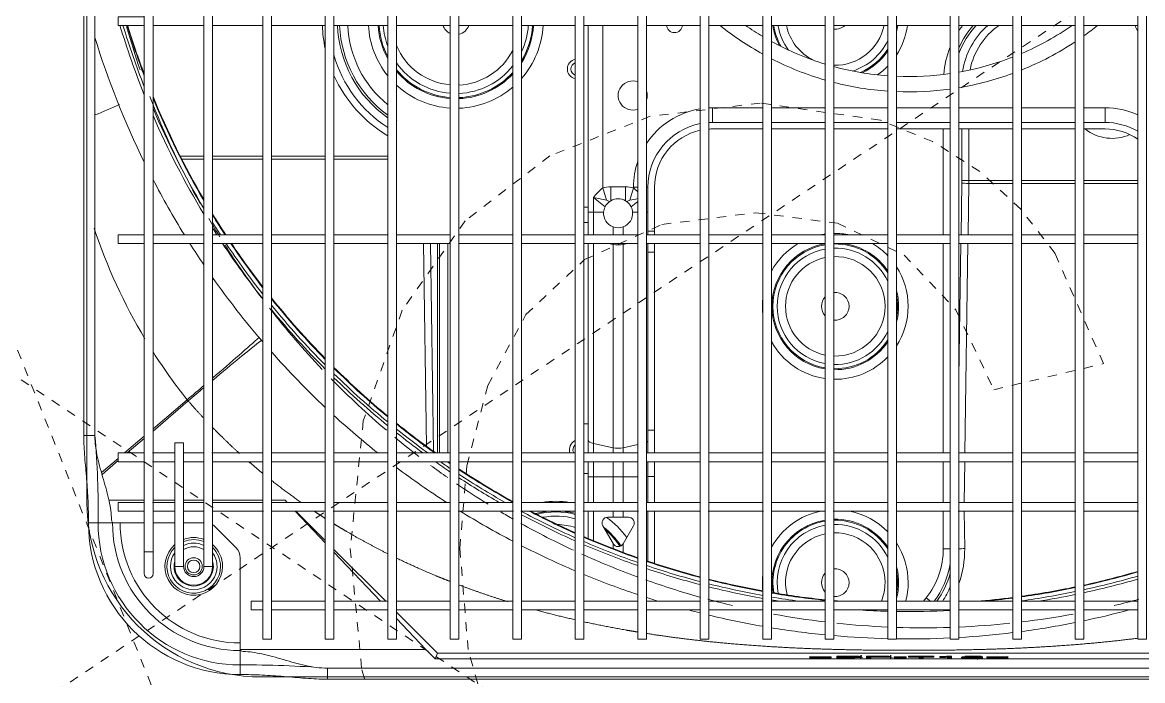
# Model space of a CAD drawing. Header units: millimetres. Extents: x 147808 to 200719, y -28592 to 8154.
# Drawn here: x 159764.1 to 160149.3, y 1004.2 to 1230.4 of the extents above; entities that cross this region are included whole.
import ezdxf

# ---------------------------------------------------------------- set-up
doc = ezdxf.new("R2010")
doc.units = ezdxf.units.MM
doc.linetypes.add('Dash', pattern=[6.35, 3.175, -3.175])
for name, color, linetype, lineweight in [('0-1', 7, 'Continuous', 5), ('A-DETL-WIDE', 7, 'Continuous', 80), ('G-IMPT', 7, 'Continuous', 5), ('M-EQPM', 7, 'Continuous', 5), ('M-EQPM-3', 7, 'Continuous', 80)]:
    doc.layers.add(name, color=color, linetype=linetype, lineweight=lineweight)
for name, color, linetype, lineweight, true_color in [('0-2', 7, 'Continuous', 5, 0x515151), ('G-IMPT-2', 7, 'Continuous', 5, 0x666666), ('M-EQPM-HDLN-1', 7, 'Dash', 5, 0x515151)]:
    doc.layers.add(name, color=color, linetype=linetype, lineweight=lineweight, true_color=true_color)

# ---------------------------------------------------------------- blocks, each defined once
blk = doc.blocks.new('TJ空调外机 - TJ空调外机1800_1200-1400100-10-001 一层空调通风平面图')
at = {"layer": 'M-EQPM-HDLN-1'}
for p, q in [((900, 600), (-900, -600)), ((-900, 600), (900, -600)), ((167.82, 152.65), (129.97, 148.11)), ((209.13, 146.78), (167.82, 152.65)), ((0.73, -153.43), (-119.57, 147.94)), ((129.97, 148.11), (95.43, 134.51)), ((227.1, 139.44), (209.13, 146.78)), ((243.28, 129.18), (227.1, 139.44)), ((95.43, 134.51), (66.3, 112.17)), ((257.4, 116.25), (243.28, 129.18)), ((269.2, 100.92), (257.4, 116.25)), ((66.3, 112.17), (44.69, 81.43)), ((134, 110.95), (166.35, 114.98)), ((166.35, 114.98), (194.42, 111.34)), ((107.42, 98.86), (134, 110.95)), ((194.42, 111.34), (217.27, 100.44)), ((217.27, 100.44), (235.11, 81.6)), ((285.84, 63.1), (269.2, 100.92)), ((87.25, 79.99), (107.42, 98.86)), ((44.69, 81.43), (31.31, 43.48)), ((235.11, 81.6), (248.17, 54.13)), ((74.12, 55.6), (87.25, 79.99)), ((248.17, 54.13), (285.84, 63.1)), ((66.92, 28.03), (74.12, 55.6)), ((31.31, 43.48), (26.85, -0.47)), ((64.52, -0.39), (66.92, 28.03)), ((26.85, -0.47), (30.8, -42.13)), ((67.36, -35.19), (64.52, -0.39)), ((75.89, -65.29), (67.36, -35.19)), ((30.8, -42.13), (42.63, -81.03))]:
    blk.add_line(p, q, dxfattribs=at)
blk = doc.blocks.new('YXQH_AR_B9-20_rvt-1-10-001 一层空调通风平面图')
at = {"layer": '0-2'}
blk.add_blockref('TJ空调外机 - TJ空调外机1800_1200-1400100-10-001 一层空调通风平面图', (159850.01, 1050), dxfattribs=at)
blk = doc.blocks.new('RUXYQ20BA - top_dwg-2878094-10-001 一层空调通风平面图')
at = {"layer": 'A-DETL-WIDE'}
blk.add_line((1112.7, -367.74), (1112.7, -367.82), dxfattribs=at)
for points in [[(1076.62, -367.31), (1076.76, -367.32), (1076.82, -367.33), (1076.83, -367.35)], [(1076.62, -367.61), (1076.76, -367.62), (1076.82, -367.63), (1076.83, -367.65)], [(1086.82, -367.31), (1086.94, -367.32), (1087, -367.33), (1087.02, -367.34)], [(1086.82, -367.61), (1086.94, -367.62), (1087, -367.63), (1087.02, -367.64)], [(1116.74, -367.85), (1116.79, -367.84), (1116.83, -367.84), (1116.87, -367.84)], [(1116.99, -367.83), (1117.03, -367.82), (1117.06, -367.81), (1117.08, -367.81)]]:
    blk.add_open_spline(points, degree=3, dxfattribs=at)
at = {"layer": 'G-IMPT'}
for p, q in [((850.79, 188.42), (850.79, -336.37)), ((853.78, -336.37), (853.78, 188.42)), ((813.3, 143.44), (813.3, -291.39)), ((833.29, -150.44), (850.79, -150.44)), ((853.78, -150.44), (871.03, -150.44)), ((874.03, -150.44), (892.52, -150.44)), ((895.52, -150.44), (914.01, -150.44)), ((917.01, -150.44), (935.5, -150.44)), ((938.5, -150.44), (956.99, -150.44)), ((959.99, -150.44), (978.48, -150.44)), ((981.48, -150.44), (999.98, -150.44)), ((1002.97, -150.44), (1021.47, -150.44)), ((1024.47, -150.44), (1042.96, -150.44)), ((1045.96, -150.44), (1064.45, -150.44)), ((1067.45, -150.44), (1085.94, -150.44)), ((1088.94, -150.44), (1107.43, -150.44)), ((1110.43, -150.44), (1128.92, -150.44)), ((1131.92, -150.44), (1150.42, -150.44)), ((1153.41, -150.44), (1171.91, -150.44)), ((1042.96, -183.78), (1025.72, -183.78)), ((1064.45, -183.78), (1045.96, -183.78)), ((1085.94, -183.78), (1067.45, -183.78)), ((1107.43, -183.78), (1088.94, -183.78)), ((1128.92, -183.78), (1110.43, -183.78)), ((1150.42, -183.78), (1131.92, -183.78)), ((1160.66, -183.78), (1153.41, -183.78)), ((1042.96, -186.03), (1025.72, -186.03)), ((1064.45, -186.03), (1045.96, -186.03)), ((1085.94, -186.03), (1067.45, -186.03)), ((1107.43, -186.03), (1088.94, -186.03)), ((1128.92, -186.03), (1110.43, -186.03)), ((1150.42, -186.03), (1131.92, -186.03)), ((1160.66, -186.03), (1153.41, -186.03)), ((990.72, -210.69), (990.36, -210.92)), ((996.1, -210.92), (995.74, -210.69)), ((850.79, -222.42), (833.29, -222.42)), ((871.03, -222.42), (853.78, -222.42)), ((892.52, -222.42), (874.03, -222.42)), ((914.01, -222.42), (895.52, -222.42)), ((935.5, -222.42), (917.01, -222.42)), ((956.99, -222.42), (938.5, -222.42)), ((978.48, -222.42), (959.99, -222.42)), ((999.98, -222.42), (981.48, -222.42)), ((1021.47, -222.42), (1002.97, -222.42)), ((1042.96, -222.42), (1024.47, -222.42)), ((1064.45, -222.42), (1045.96, -222.42)), ((1085.94, -222.42), (1067.45, -222.42)), ((1107.43, -222.42), (1088.94, -222.42)), ((1128.92, -222.42), (1110.43, -222.42)), ((1150.42, -222.42), (1131.92, -222.42)), ((1171.91, -222.42), (1153.41, -222.42)), ((833.29, -225.41), (850.79, -225.41)), ((853.78, -225.41), (871.03, -225.41)), ((874.03, -225.41), (892.52, -225.41)), ((895.52, -225.41), (914.01, -225.41)), ((917.01, -225.41), (935.5, -225.41)), ((931.85, -225.41), (931.85, -297.39)), ((938.5, -225.41), (956.99, -225.41)), ((959.99, -225.41), (978.48, -225.41)), ((981.48, -225.41), (999.98, -225.41)), ((1002.97, -225.41), (1021.47, -225.41)), ((1024.47, -225.41), (1042.96, -225.41)), ((1045.96, -225.41), (1064.45, -225.41)), ((1067.45, -225.41), (1085.94, -225.41)), ((1088.94, -225.41), (1107.43, -225.41)), ((1110.43, -225.41), (1128.92, -225.41)), ((1131.92, -225.41), (1150.42, -225.41)), ((1153.41, -225.41), (1171.91, -225.41)), ((840.79, -297.39), (833.29, -297.39)), ((833.29, -300.38), (840.79, -300.38)), ((850.79, -297.39), (843.79, -297.39)), ((843.79, -300.38), (850.79, -300.38)), ((871.03, -297.39), (853.78, -297.39)), ((853.78, -300.38), (871.03, -300.38)), ((892.52, -297.39), (874.03, -297.39)), ((874.03, -300.38), (892.52, -300.38)), ((914.01, -297.39), (895.52, -297.39)), ((895.52, -300.38), (914.01, -300.38)), ((935.5, -297.39), (917.01, -297.39)), ((917.01, -300.38), (935.5, -300.38)), ((956.99, -297.39), (938.5, -297.39)), ((938.5, -300.38), (956.99, -300.38)), ((978.48, -297.39), (959.99, -297.39)), ((959.99, -300.38), (978.48, -300.38)), ((999.98, -297.39), (981.48, -297.39)), ((981.48, -300.38), (999.98, -300.38)), ((1021.47, -297.39), (1002.97, -297.39)), ((1002.97, -300.38), (1021.47, -300.38)), ((1042.96, -297.39), (1024.47, -297.39)), ((1024.47, -300.38), (1042.96, -300.38)), ((1064.45, -297.39), (1045.96, -297.39)), ((1045.96, -300.38), (1064.45, -300.38)), ((1085.94, -297.39), (1067.45, -297.39)), ((1067.45, -300.38), (1085.94, -300.38)), ((1107.43, -297.39), (1088.94, -297.39)), ((1088.94, -300.38), (1107.43, -300.38)), ((1128.92, -297.39), (1110.43, -297.39)), ((1110.43, -300.38), (1128.92, -300.38)), ((1150.42, -297.39), (1131.92, -297.39)), ((1131.92, -300.38), (1150.42, -300.38)), ((1171.91, -297.39), (1153.41, -297.39)), ((1153.41, -300.38), (1171.91, -300.38)), ((818.12, -313.65), (830.29, -313.65)), ((833.29, -313.65), (840.79, -313.65)), ((840.79, -314.38), (833.29, -314.38)), ((843.79, -313.65), (850.79, -313.65)), ((850.79, -314.38), (843.79, -314.38)), ((853.78, -313.65), (871.03, -313.65)), ((871.03, -314.38), (853.78, -314.38)), ((892.52, -314.38), (874.03, -314.38)), ((914.01, -314.38), (895.52, -314.38)), ((935.5, -314.38), (917.01, -314.38)), ((956.99, -314.38), (938.5, -314.38)), ((978.48, -314.38), (959.99, -314.38)), ((999.98, -314.38), (981.48, -314.38)), ((1021.47, -314.38), (1002.97, -314.38)), ((1042.96, -314.38), (1024.47, -314.38)), ((1064.45, -314.38), (1045.96, -314.38)), ((1085.94, -314.38), (1067.45, -314.38)), ((1107.43, -314.38), (1088.94, -314.38)), ((1128.92, -314.38), (1110.43, -314.38)), ((1150.42, -314.38), (1131.92, -314.38)), ((1171.91, -314.38), (1153.41, -314.38)), ((833.29, -317.38), (840.79, -317.38)), ((843.79, -317.38), (850.79, -317.38)), ((853.78, -317.38), (871.03, -317.38)), ((874.03, -317.38), (892.52, -317.38)), ((892.52, -328.3), (882.21, -317.38)), ((892.52, -327.51), (882.41, -317.38)), ((895.52, -317.38), (914.01, -317.38)), ((917.01, -317.38), (935.5, -317.38)), ((938.5, -317.38), (956.99, -317.38)), ((959.99, -317.38), (978.48, -317.38)), ((981.48, -317.38), (999.98, -317.38)), ((982.98, -317.38), (982.98, -326.79)), ((1002.97, -317.38), (1021.47, -317.38)), ((1003.47, -317.38), (1003.47, -334.6)), ((1005.72, -317.38), (1005.72, -335.35)), ((1024.47, -317.38), (1042.96, -317.38)), ((1045.96, -317.38), (1064.45, -317.38)), ((1067.45, -317.38), (1085.94, -317.38)), ((1088.94, -317.38), (1107.43, -317.38)), ((1110.43, -317.38), (1128.92, -317.38)), ((1131.92, -317.38), (1150.42, -317.38)), ((1153.41, -317.38), (1171.91, -317.38)), ((840.79, -321.38), (833.29, -321.38)), ((850.79, -321.38), (843.79, -321.38)), ((861.82, -329.91), (854.75, -322.84)), ((913.33, -348.36), (895.52, -330.52)), ((911.46, -348.36), (895.52, -331.48)), ((892.52, -348.36), (874.03, -348.36)), ((914.01, -348.36), (895.52, -348.36)), ((935.5, -348.36), (917.01, -348.36)), ((956.99, -348.36), (938.5, -348.36)), ((978.48, -348.36), (959.99, -348.36)), ((999.98, -348.36), (981.48, -348.36)), ((1021.47, -348.36), (1002.97, -348.36)), ((1042.96, -348.36), (1024.47, -348.36)), ((1064.45, -348.36), (1045.96, -348.36)), ((1085.94, -348.36), (1067.45, -348.36)), ((1107.43, -348.36), (1088.94, -348.36)), ((1128.92, -348.36), (1110.43, -348.36)), ((1150.42, -348.36), (1131.92, -348.36)), ((1171.91, -348.36), (1153.41, -348.36)), ((874.03, -351.36), (892.52, -351.36)), ((895.52, -351.36), (914.01, -351.36)), ((917.01, -351.36), (935.5, -351.36)), ((927.11, -364.94), (917.01, -354.24)), ((938.5, -351.36), (956.99, -351.36)), ((959.99, -351.36), (978.48, -351.36)), ((981.48, -351.36), (999.98, -351.36)), ((1002.97, -351.36), (1021.47, -351.36)), ((1024.47, -351.36), (1042.96, -351.36)), ((1045.96, -351.36), (1064.45, -351.36)), ((1067.45, -351.36), (1085.94, -351.36)), ((1088.94, -351.36), (1107.43, -351.36)), ((1110.43, -351.36), (1128.92, -351.36)), ((1131.92, -351.36), (1150.42, -351.36)), ((1153.41, -351.36), (1171.91, -351.36)), ((1076.83, -367.83), (1076.83, -367.17)), ((1087.03, -367.83), (1087.03, -367.17)), ((1113.66, -367.59), (1113.07, -367.69)), ((1118.55, -368), (1118.55, -367.3)), ((893.27, -371.36), (1303.1, -371.36))]:
    blk.add_line(p, q, dxfattribs=at)
at = {"layer": 'G-IMPT', "flags": 128}
for points in [[(871.03, 213.41), (871.03, -361.36), (874.03, -361.36), (874.03, 213.41)], [(892.52, 213.41), (892.52, -361.36), (895.52, -361.36), (895.52, 213.41)], [(914.01, 213.41), (914.01, -361.36), (917.01, -361.36), (917.01, 213.41)], [(935.5, 213.41), (935.5, -361.36), (938.5, -361.36), (938.5, 213.41)], [(956.99, 213.41), (956.99, -361.36), (959.99, -361.36), (959.99, 213.41)], [(978.48, 213.41), (978.48, -361.36), (981.48, -361.36), (981.48, 213.41)], [(999.98, 213.41), (999.98, -361.36), (1002.97, -361.36), (1002.97, 213.41)], [(1021.47, 213.41), (1021.47, -361.36), (1024.47, -361.36), (1024.47, 213.41)], [(1042.96, 213.41), (1042.96, -361.36), (1045.96, -361.36), (1045.96, 213.41)], [(1064.45, 213.41), (1064.45, -361.36), (1067.45, -361.36), (1067.45, 213.41)], [(1085.94, 213.41), (1085.94, -361.36), (1088.94, -361.36), (1088.94, 213.41)], [(1110.43, 213.41), (1107.43, 213.41), (1107.43, -361.36), (1110.43, -361.36)], [(1131.92, 213.41), (1128.92, 213.41), (1128.92, -361.36), (1131.92, -361.36)], [(1153.41, 213.41), (1150.42, 213.41), (1150.42, -361.36), (1153.41, -361.36)], [(1174.91, 213.41), (1171.91, 213.41), (1171.91, -361.36), (1174.91, -361.36)], [(830.29, 183.42), (830.29, -331.37), (833.29, -331.37), (833.29, 183.42)], [(1064.96, -367.73), (1059.2, -367.65), (1066.45, -367.71), (1066.45, -367.75), (1059.2, -367.86), (1059.2, -367.81)], [(1101.79, -367.24), (1093.12, -367.24), (1093.12, -367.54), (1101.79, -367.54)], [(1107.86, -367.24), (1106.99, -367.24), (1106.99, -367.54), (1107.86, -367.54)], [(1127.26, -367.3), (1120.01, -367.41), (1120.01, -367.71), (1127.26, -367.6), (1127.26, -367.65), (1121.51, -367.73), (1127.26, -367.81), (1127.26, -367.65)]]:
    blk.add_lwpolyline(points, close=True, dxfattribs=at)
for points in [[(830.29, -147.45), (821.3, -147.45), (821.3, -150.44), (830.29, -150.44)], [(982.98, -150.44), (982.98, -212.91), (982.98, -218.18), (982.98, -222.42)], [(1003.47, -206.02), (1003.47, -221.16), (1003.47, -222.42)], [(1005.72, -206.02), (1005.72, -221.16), (1005.72, -222.42)], [(830.29, -222.42), (821.3, -222.42), (821.3, -225.41), (830.29, -225.41)], [(982.98, -225.41), (982.98, -287.37), (982.98, -297.39)], [(1003.47, -225.41), (1003.47, -228.38), (1003.47, -289.59), (1003.47, -297.39)], [(1005.72, -225.41), (1005.72, -228.38), (1005.72, -289.59), (1005.72, -297.39)], [(843.79, -336.37), (843.79, -293.89), (840.79, -293.89), (840.79, -336.37)], [(830.29, -297.39), (821.3, -297.39), (821.3, -300.38), (830.29, -300.38)], [(982.98, -300.38), (982.98, -304.48), (982.98, -314.38)], [(1003.47, -300.38), (1003.47, -305.48), (1003.47, -314.38)], [(1005.72, -300.38), (1005.72, -305.48), (1005.72, -314.38)], [(830.29, -314.38), (821.3, -314.38), (821.3, -317.38), (830.29, -317.38)], [(874.03, -313.65), (878.68, -313.65), (879.41, -314.38), (878.68, -313.65)], [(996.76, -319.47), (994.98, -319.47), (991.48, -319.47), (989.69, -319.47)], [(819.72, -321.38), (821.96, -321.38), (830.29, -321.38)], [(987.96, -322.47), (991.48, -328.56), (991.5, -328.59)], [(998.49, -322.47), (994.96, -328.59), (994.98, -328.56)], [(930.3, -368.13), (927.11, -364.94), (863.28, -364.94), (863.28, -362.7), (863.28, -333.44)], [(1333.09, -333.44), (1333.09, -362.24), (1333.08, -364.94), (1259.35, -364.94), (1256.17, -368.13), (930.3, -368.13), (931.1, -366.18)], [(871.03, -348.36), (867.03, -348.36), (867.03, -351.36), (871.03, -351.36)], [(1260.17, -361.36), (1255.36, -366.18), (931.1, -366.18), (917.01, -352.05)], [(1059.2, -367.81), (1059.2, -367.65), (1059.2, -367.6), (1059.2, -367.3), (1066.45, -367.41), (1066.45, -367.71)], [(1069.92, -367.58), (1069.92, -367.77), (1069.92, -367.92), (1068.47, -367.92), (1068.47, -367.54), (1068.47, -367.24)], [(1080.12, -367.58), (1080.12, -367.72), (1080.12, -367.92), (1078.67, -367.92), (1078.67, -367.54), (1078.67, -367.24)], [(1088.19, -367.76), (1088.19, -367.46), (1092.3, -367.46), (1092.3, -367.76), (1092.3, -367.81), (1088.19, -367.81), (1092.3, -367.76)], [(1101.79, -367.58), (1098.17, -367.58), (1098.17, -367.92), (1096.71, -367.92), (1096.71, -367.58), (1093.12, -367.58), (1093.12, -367.54)], [(1103.82, -367.68), (1103.82, -367.63), (1103.82, -367.33)], [(1107.86, -367.54), (1107.86, -367.92), (1106.52, -367.92), (1106.52, -367.62)], [(1111.52, -367.74), (1112.7, -367.74), (1112.7, -367.82), (1111.28, -367.82), (1111.28, -367.52), (1111.52, -367.44), (1112.59, -367.24), (1118.02, -367.24), (1118.02, -367.54), (1113.66, -367.59)], [(1112.59, -367.54), (1111.52, -367.74), (1111.52, -367.44)], [(1118.02, -367.54), (1118.02, -367.59), (1112.59, -367.54), (1112.59, -367.24)], [(1127.26, -367.81), (1127.26, -367.86), (1120.01, -367.75), (1120.01, -367.71)]]:
    blk.add_lwpolyline(points, dxfattribs=at)
at = {"layer": 'G-IMPT'}
blk.add_circle((847.29, -336.37), 2.15, dxfattribs=at)
for centre, radius, start, end in [((1093.23, -68.44), 281.09, 196.9614, 200.7018), ((1093.23, -68.44), 280.89, 196.9738, 200.5936), ((937.41, -148.85), 39.98, 182.2894, 234.177), ((937.41, -148.85), 24.99, 183.6646, 200.536), ((937.41, -148.85), 4.75, 199.6577, 246.2729), ((937.41, -148.85), 4.75, 199.6577, 246.2729), ((937.41, -148.85), 4.75, 283.2499, 340.3423), ((937.41, -148.85), 4.75, 283.2499, 340.3423), ((937.41, -148.85), 24.99, 334.6284, 356.3354), ((1012.61, -150.15), 2.75, 186.1145, 353.8855), ((1093.19, -69.57), 98.46, 235.2203, 239.326), ((1067.9, -147.03), 19.99, 189.8259, 216.4975), ((1067.9, -147.03), 4.75, 264.6116, 314.0655), ((1067.9, -147.03), 4.75, 264.6116, 314.0655), ((1137.87, -170.25), 29.99, 138.6571, 156.1871), ((1093.19, -69.57), 98.46, 293.1663, 304.7797), ((1173.77, -150.15), 2.75, 186.1145, 227.435), ((1093.23, -68.44), 292.88, 197.1024, 206.135), ((1093.19, -69.57), 98.46, 241.3345, 253.0296), ((1067.9, -147.03), 19.99, 287.3342, 334.5149), ((1093.19, -69.57), 98.46, 280.086, 291.2811), ((937.41, -148.85), 24.99, 215.2688, 265.6153), ((937.41, -148.85), 24.99, 272.4959, 321.5866), ((979.23, -165.43), 2.25, 109.4712, 250.5288), ((1093.19, -69.57), 98.46, 254.8456, 265.779), ((1093.19, -69.57), 98.46, 267.5271, 278.3182), ((998.23, -174.53), 5, 69.5127, 290.4873), ((998.23, -174.53), 5, 0, 18.1949), ((1093.23, -68.44), 280.89, 202.2673, 210.3283), ((1093.23, -68.44), 281.09, 202.3666, 210.3979), ((998.23, -174.53), 5, 341.8051, 0), ((631.2, 264.21), 481.23, 292.2388, 293.3343), ((1025.72, -206.02), 22.24, 101.0118, 180), ((1025.72, -206.02), 22.24, 90, 93.2206), ((1160.66, -206.02), 22.24, 59.6276, 90), ((1025.72, -206.02), 19.99, 102.2689, 180), ((1025.72, -206.02), 19.99, 90, 93.5833), ((1163.12, -174.27), 14.99, 231.633, 294.082), ((1163.12, -174.27), 14.99, 231.633, 294.082), ((1160.66, -206.02), 19.99, 55.7711, 90), ((1093.23, -68.44), 292.88, 207.4363, 211.7161), ((993.23, -215.01), 5, 125.0171, 153.9883), ((993.23, -215.01), 5, 59.8738, 120.1262), ((993.23, -215.01), 5, 26.0117, 54.9829), ((1093.23, -68.44), 280.89, 211.5186, 213.2411), ((1093.23, -68.44), 281.09, 211.585, 213.2143), ((993.23, -215.01), 5, 175.8419, 249.5077), ((993.23, -215.01), 5, 153.9883, 175.8419), ((993.23, -215.01), 5, 290.4923, 4.1581), ((993.23, -215.01), 5, 4.1581, 26.0117), ((993.23, -215.01), 5, 249.5077, 290.4923), ((1093.23, -68.44), 292.88, 212.4084, 214.1271), ((1093.23, -68.44), 281.09, 213.9481, 217.7659), ((1093.23, -68.44), 280.89, 213.9755, 217.7132), ((1067.9, -246.99), 19.99, 25.4851, 91.278), ((1067.9, -246.99), 19.99, 99.9217, 260.0783), ((1093.23, -68.44), 292.88, 215.1591, 220.6519), ((1067.9, -246.99), 4.75, 0, 95.3884), ((1067.9, -246.99), 4.75, 0, 95.3884), ((1093.23, -68.44), 280.89, 218.7022, 224.392), ((1093.23, -68.44), 281.09, 218.7531, 224.4337), ((1067.9, -246.99), 4.75, 136.5093, 223.4907), ((1067.9, -246.99), 4.75, 136.5093, 223.4907), ((1067.9, -246.99), 4.75, 264.6116, 0), ((1067.9, -246.99), 4.75, 264.6116, 0), ((1067.9, -246.99), 19.99, 268.722, 334.5149), ((1093.23, -68.44), 292.88, 221.5443, 226.7406), ((1093.23, -68.44), 280.89, 225.2598, 230.3529), ((1093.23, -68.44), 281.09, 225.3001, 230.3867), ((1093.23, -68.44), 292.88, 227.5409, 231.415), ((1093.23, -68.44), 280.89, 231.1428, 234.594), ((1093.23, -68.44), 281.09, 231.1757, 234.5367), ((979.93, -296.28), 2.25, 130.124, 209.3579), ((1093.23, -68.44), 281.09, 235.6043, 235.865), ((1093.23, -68.44), 280.89, 235.6639, 235.8373), ((1093.23, -68.44), 292.88, 233.0093, 237.1089), ((1093.23, -68.44), 280.89, 236.5734, 240.9854), ((1093.23, -68.44), 281.09, 236.6003, 241.0382), ((1093.23, -68.44), 292.88, 238.2055, 242.279), ((1093.23, -68.44), 281.09, 242.3268, 245.9064), ((1093.23, -68.44), 280.89, 242.4047, 245.8881), ((971.84, -344.08), 24.99, 74.5717, 100.5184), ((989.69, -321.47), 2, 90, 210), ((996.76, -321.47), 2, 330, 90), ((820.38, -320.39), 1.33, 179.227, 219.7764), ((819.7, -320.89), 0.491, 226.521, 272.8887), ((851.21, -326.37), 5, 45, 59.0551), ((1067.9, -341.95), 19.99, 99.9217, 190.8181), ((1067.9, -341.95), 19.99, 25.4851, 91.278), ((1093.23, -68.44), 280.89, 246.5566, 250.6094), ((1093.23, -68.44), 281.09, 246.5742, 250.6237), ((858.28, -333.44), 5, 0, 45), ((1093.23, -68.44), 292.88, 242.9397, 246.9342), ((993.23, -327.59), 2, 210, 330), ((1093.23, -68.44), 280.89, 251.2566, 255.1971), ((1093.23, -68.44), 281.09, 251.2704, 255.2079), ((847.29, -336.37), 6.5, 180, 360), ((847.29, -336.37), 3.5, 180, 0), ((1067.9, -341.95), 4.75, 136.5093, 223.4907), ((1067.9, -341.95), 4.75, 136.5093, 223.4907), ((1067.9, -341.95), 4.75, 0, 95.3884), ((1067.9, -341.95), 4.75, 0, 95.3884), ((1077.89, -330.39), 29.99, 323.1689, 350.1074), ((1093.23, -68.44), 280.89, 282.372, 286.2658), ((1093.23, -68.44), 281.09, 282.363, 286.2539), ((1093.23, -68.44), 292.88, 247.5703, 251.4333), ((1093.23, -68.44), 280.89, 255.8289, 259.6895), ((1093.23, -68.44), 281.09, 255.8392, 259.697), ((1067.9, -341.95), 4.75, 264.6116, 0), ((1067.9, -341.95), 4.75, 264.6116, 0), ((1093.23, -68.44), 280.89, 260.3107, 264.1186), ((1093.23, -68.44), 281.09, 260.3176, 264.1228), ((1093.23, -68.44), 280.89, 277.9174, 281.7464), ((1093.23, -68.44), 281.09, 277.9117, 281.738), ((1093.23, -68.44), 292.88, 252.051, 252.8908), ((1093.23, -68.44), 280.89, 264.7332, 265.2475), ((1093.23, -68.44), 280.89, 274.7525, 277.3002), ((1093.23, -68.44), 281.09, 275.2198, 277.295), ((1093.23, -68.44), 292.88, 255.013, 255.8164), ((1093.23, -68.44), 292.88, 256.4207, 260.1162), ((1093.23, -68.44), 292.88, 281.8577, 284.987), ((1093.23, -68.44), 292.88, 260.7111, 264.3603), ((1093.23, -68.44), 292.88, 277.5911, 281.2589), ((1093.23, -68.44), 292.88, 264.9495, 268.5736), ((1093.23, -68.44), 292.88, 269.1603, 272.7791), ((1093.23, -68.44), 292.88, 273.3666, 276.9997), ((863.77, -364.96), 0.489, 177.0216, 223.5686), ((864.26, -364.28), 1.32, 230.1889, 270.8077), ((1103.12, -291.66), 75.67, 270.5313, 272.9349), ((1103.12, -291.96), 75.67, 270.5313, 272.9349), ((1102.12, -222.25), 145.44, 270.6698, 271.7337)]:
    blk.add_arc(centre, radius, start, end, dxfattribs=at)
for points, knots in [([(819.05, -320.38), (818.98, -318.25), (818.66, -316.11), (817.67, -311.48), (816.95, -308.98), (815.5, -303.97), (814.77, -301.46), (813.67, -296.43), (813.3, -293.91), (813.3, -291.39)], [0, 0, 0, 0, 0.223711, 0.223711, 0.482474, 0.482474, 0.741237, 0.741237, 1, 1, 1, 1]), ([(893.27, -371.36), (890.75, -371.36), (888.23, -370.99), (883.2, -369.89), (880.68, -369.15), (875.68, -367.7), (873.18, -366.99), (868.55, -366), (866.41, -365.68), (864.28, -365.6)], [0, 0, 0, 0, 0.258763, 0.258763, 0.517526, 0.517526, 0.776289, 0.776289, 1, 1, 1, 1]), ([(1076.81, -367.66), (1076.74, -367.69), (1076.42, -367.71), (1075.2, -367.75), (1074.16, -367.77), (1072.72, -367.77), (1071.79, -367.76), (1070.85, -367.77), (1069.92, -367.77)], [0.4175591, 0.4175591, 0.4175591, 0.4175591, 0.5338554, 0.5338554, 0.6671766, 0.6671766, 0.6671766, 1, 1, 1, 1]), ([(1075.33, -367.65), (1075.33, -367.65), (1075.33, -367.65), (1075.33, -367.63), (1075.21, -367.62), (1074.99, -367.61), (1074.76, -367.6), (1074.49, -367.59), (1073.84, -367.59), (1073.36, -367.58), (1072.71, -367.58), (1072.47, -367.58), (1072.23, -367.58), (1071.99, -367.58)], [0.4385011, 0.4385011, 0.4385011, 0.4385011, 0.4385246, 0.4385246, 0.5, 0.5, 0.5, 0.625, 0.625, 0.75, 0.75, 0.75, 0.814375, 0.814375, 0.814375, 0.814375]), ([(1072.61, -367.24), (1073.25, -367.24), (1073.82, -367.24), (1074.29, -367.24), (1074.76, -367.24), (1075.2, -367.25), (1075.6, -367.26), (1076.01, -367.27), (1076.31, -367.28), (1076.52, -367.3)], [0.332823381, 0.332823381, 0.332823381, 0.332823381, 0.333384993, 0.333384993, 0.333384993, 0.333862304, 0.333862304, 0.333862304, 0.334353237, 0.334353237, 0.334353237, 0.334353237]), ([(1072.61, -367.54), (1073.25, -367.54), (1073.82, -367.54), (1074.29, -367.54), (1074.76, -367.54), (1075.2, -367.55), (1075.6, -367.56), (1076.01, -367.57), (1076.31, -367.58), (1076.52, -367.6)], [0.332823381, 0.332823381, 0.332823381, 0.332823381, 0.333384993, 0.333384993, 0.333384993, 0.333862304, 0.333862304, 0.333862304, 0.334353237, 0.334353237, 0.334353237, 0.334353237]), ([(1078.67, -367.24), (1080.05, -367.24), (1081.42, -367.24), (1082.8, -367.24), (1083.46, -367.24), (1084.02, -367.24), (1084.96, -367.24), (1085.4, -367.25), (1085.81, -367.26)], [0, 0, 0, 0, 0.2496949, 0.2496949, 0.2496949, 0.3745424, 0.3745424, 0.4993898, 0.4993898, 0.4993898, 0.4993898]), ([(1078.67, -367.54), (1080.05, -367.54), (1081.42, -367.54), (1082.8, -367.54), (1083.46, -367.54), (1084.02, -367.54), (1084.96, -367.54), (1085.4, -367.55), (1085.81, -367.56)], [0, 0, 0, 0, 0.2496949, 0.2496949, 0.2496949, 0.3745424, 0.3745424, 0.4993898, 0.4993898, 0.4993898, 0.4993898]), ([(1084.37, -367.59), (1084.04, -367.59), (1083.55, -367.58), (1082.91, -367.58), (1082.44, -367.58), (1081.96, -367.58), (1081.49, -367.58)], [0.6663407, 0.6663407, 0.6663407, 0.6663407, 0.6668297, 0.6668297, 0.6668297, 0.8363769, 0.8363769, 0.8363769, 0.8363769]), ([(1085.52, -367.65), (1085.52, -367.65), (1085.52, -367.65), (1085.52, -367.63), (1085.41, -367.62), (1084.96, -367.6), (1084.69, -367.59), (1084.37, -367.59)], [0.5344085, 0.5344085, 0.5344085, 0.5344085, 0.5348261, 0.5348261, 0.6005834, 0.6005834, 0.6663407, 0.6663407, 0.6663407, 0.6663407]), ([(1113.07, -367.69), (1113.74, -367.67), (1114.43, -367.67), (1116.06, -367.67), (1116.85, -367.68), (1117.53, -367.7), (1118.2, -367.72), (1118.55, -367.75), (1118.55, -367.83), (1118.2, -367.86), (1117.51, -367.89), (1116.82, -367.91), (1115.93, -367.93), (1113.9, -367.93), (1113.11, -367.92), (1112.44, -367.9)], [0, 0, 0, 0, 0.1471882, 0.1471882, 0.333032, 0.333032, 0.333032, 0.4984228, 0.4984228, 0.6660639, 0.6660639, 0.6660639, 0.849888, 0.849888, 0.9990959, 0.9990959, 0.9990959, 0.9990959]), ([(1112.7, -367.82), (1112.81, -367.84), (1113.05, -367.86), (1113.42, -367.87), (1113.8, -367.88), (1114.26, -367.89), (1115.49, -367.89), (1116.04, -367.88), (1116.46, -367.86), (1116.81, -367.85), (1117.02, -367.83), (1117.08, -367.81)], [0, 0, 0, 0, 0.0005925, 0.0005925, 0.0005925, 0.1484338, 0.1484338, 0.3337283, 0.3337283, 0.3337283, 0.4690648, 0.4690648, 0.4690648, 0.4690648]), ([(1117.1, -367.79), (1117.1, -367.79), (1117.1, -367.79), (1117.1, -367.77), (1116.89, -367.75), (1116.45, -367.73), (1116.02, -367.72), (1115.46, -367.71), (1113.92, -367.71), (1113.26, -367.72), (1112.79, -367.75)], [0.4992973, 0.4992973, 0.4992973, 0.4992973, 0.4994993, 0.4994993, 0.6668642, 0.6668642, 0.6668642, 0.8145753, 0.8145753, 1, 1, 1, 1]), ([(1113.07, -367.39), (1113.74, -367.37), (1114.43, -367.37), (1116.06, -367.37), (1116.85, -367.38), (1117.53, -367.4), (1118.2, -367.42), (1118.55, -367.45), (1118.55, -367.49), (1118.55, -367.49), (1118.55, -367.49)], [0, 0, 0, 0, 0.1471882, 0.1471882, 0.333032, 0.333032, 0.333032, 0.4984228, 0.4984228, 0.4985032, 0.4985032, 0.4985032, 0.4985032])]:
    blk.add_open_spline(points, degree=3, knots=knots, dxfattribs=at)
for points in [[(1068.47, -367.24), (1069.85, -367.24), (1071.23, -367.24), (1072.61, -367.24)], [(1068.47, -367.54), (1069.85, -367.54), (1071.23, -367.54), (1072.61, -367.54)], [(1085.81, -367.26), (1086.21, -367.27), (1086.51, -367.28), (1086.72, -367.3)], [(1085.81, -367.56), (1086.21, -367.57), (1086.51, -367.58), (1086.72, -367.6)], [(1112.44, -367.9), (1111.77, -367.88), (1111.39, -367.86), (1111.28, -367.82)]]:
    blk.add_open_spline(points, degree=3, dxfattribs=at)
at = {"layer": 'G-IMPT-2'}
for p, q in [((1064.45, -178.78), (1045.96, -178.78)), ((1085.94, -178.78), (1067.45, -178.78)), ((1107.43, -178.78), (1088.94, -178.78)), ((1128.92, -178.78), (1110.43, -178.78)), ((1150.42, -178.78), (1131.92, -178.78)), ((917.01, -183.44), (917.1, -183.29)), ((1105.04, -222.42), (1105.04, -186.03)), ((842.66, -195.38), (850.79, -195.38)), ((850.79, -196.36), (843.16, -196.36)), ((853.78, -195.38), (871.03, -195.38)), ((871.03, -196.36), (853.78, -196.36)), ((874.03, -195.38), (892.52, -195.38)), ((892.52, -196.36), (874.03, -196.36)), ((895.52, -195.38), (914.01, -195.38)), ((914.01, -196.36), (895.52, -196.36)), ((1113.81, -203.75), (1128.92, -203.75)), ((1131.92, -203.75), (1150.42, -203.75)), ((1153.41, -203.75), (1171.91, -203.75)), ((1003.47, -206.02), (1002.97, -206.02)), ((1111.14, -222.42), (1111.39, -204.63)), ((1150.42, -204.76), (1131.92, -204.76)), ((1171.91, -204.76), (1153.41, -204.76)), ((997.72, -212.82), (999.98, -210.96)), ((981.48, -212.91), (982.98, -212.91)), ((998.21, -214.65), (999.98, -214.65)), ((1003.47, -214.65), (1002.97, -214.65)), ((982.98, -218.18), (981.48, -218.18)), ((991.48, -219.7), (991.48, -222.42)), ((994.98, -219.7), (994.98, -222.42)), ((1005.72, -221.16), (1003.47, -221.16)), ((927.31, -295.09), (926.33, -225.41)), ((928.75, -225.41), (929.75, -296.85)), ((931.12, -297.39), (931.12, -225.41)), ((934.69, -225.41), (934.69, -297.39)), ((984.8, -225.41), (984.8, -294.13)), ((991.48, -225.41), (991.48, -225.74)), ((994.98, -225.41), (994.98, -225.74)), ((1105.04, -297.39), (1105.04, -225.41)), ((1110.43, -271.46), (1111.09, -225.41)), ((1113.51, -225.41), (1112.47, -297.39)), ((1005.72, -228.38), (1003.47, -228.38)), ((981.48, -287.37), (982.98, -287.37)), ((823.53, -297.39), (830.29, -291.63)), ((830.29, -292.38), (824.41, -297.39)), ((1005.72, -289.59), (1003.47, -289.59)), ((815.6, -304.13), (821.3, -299.28)), ((821.3, -300.03), (815.76, -304.74)), ((1105.04, -314.38), (1105.04, -300.38)), ((1112.43, -300.38), (1112.23, -314.38)), ((982.98, -304.48), (981.48, -304.48)), ((984.8, -317.38), (984.8, -327.56)), ((991.48, -317.38), (991.48, -319.47)), ((994.98, -317.38), (994.98, -319.47)), ((1112.23, -317.38), (1112.4, -330.26)), ((991.48, -328.56), (991.48, -330.25)), ((994.98, -328.56), (994.98, -331.59)), ((840.79, -336.37), (843.79, -336.37)), ((853.78, -336.37), (850.79, -336.37))]:
    blk.add_line(p, q, dxfattribs=at)
at = {"layer": 'G-IMPT-2', "flags": 128}
for points in [[(813.3, -291.39), (809.5, -291.39), (809.5, 143.44), (813.3, 143.44)], [(987.98, -150.44), (987.98, -206.31), (989.22, -210.55)], [(1025.72, -183.78), (1025.72, -178.78), (1042.96, -178.78)], [(1153.41, -178.78), (1160.66, -178.78), (1160.66, -183.78)], [(1113.81, -186.03), (1113.81, -203.75), (1111.4, -203.75), (1111.4, -186.03)], [(990.72, -210.69), (990.72, -205.95), (995.74, -205.95), (995.74, -210.69)], [(999.98, -206.02), (998.48, -206.02), (998.48, -206.31), (997.24, -210.55)], [(1128.92, -204.76), (1113.81, -204.76), (1113.55, -222.42)], [(988.74, -212.82), (984.8, -209.57), (984.8, -214.65), (982.98, -214.65)], [(984.8, -222.42), (984.8, -214.65), (988.24, -214.65)], [(989.97, -225.41), (991.48, -225.74), (991.48, -295.58)], [(996.49, -225.41), (994.98, -225.74), (994.98, -295.58)], [(833.29, -289.08), (845.04, -279.1), (845.42, -279.52), (833.29, -289.84)], [(984.8, -297.39), (984.8, -294.13), (991.48, -295.58), (991.48, -297.39)], [(999.98, -294.49), (994.98, -295.58), (994.98, -297.39)], [(984.8, -300.38), (984.8, -305.55), (982.98, -305.55)], [(991.48, -300.38), (991.48, -305.55), (984.8, -305.55), (984.8, -314.38)], [(994.98, -300.38), (994.98, -305.55), (991.48, -305.55), (991.48, -314.38)], [(999.98, -305.55), (994.98, -305.55), (994.98, -314.38)], [(1005.72, -305.48), (1003.47, -305.48), (1002.97, -305.55)], [(1107.45, -330.39), (1105.04, -330.39), (1105.04, -317.38)], [(819.72, -321.38), (819.36, -321.38), (819.07, -321.38), (814.4, -321.38), (811.11, -321.38)], [(1098.29, -348.36), (1099.2, -347.21), (1100.71, -348.4)], [(863.28, -364.93), (863.28, -365.3), (863.28, -365.58), (863.28, -370.26), (863.28, -373.55)], [(1303.1, -371.36), (1303.1, -375.15), (893.27, -375.15), (893.27, -371.36)]]:
    blk.add_lwpolyline(points, dxfattribs=at)
at = {"layer": 'G-IMPT-2'}
blk.add_circle((847.29, -336.37), 2.95, dxfattribs=at)
for centre, radius, start, end in [((1093.23, -68.44), 283.44, 196.8164, 201.9254), ((1093.23, -68.44), 282.44, 196.8777, 201.4161), ((937.41, -148.85), 45.92, 181.9934, 192.1337), ((937.41, -148.85), 40.72, 182.2481, 234.9196), ((937.41, -148.85), 37.15, 182.4644, 230.95), ((937.41, -148.85), 30.07, 183.045, 218.8963), ((937.41, -148.85), 26.78, 183.4195, 209.0862), ((937.41, -148.85), 26.43, 183.4643, 207.7069), ((937.41, -148.85), 26.78, 327.4778, 356.5805), ((937.41, -148.85), 30.07, 318.6716, 356.955), ((937.41, -148.85), 26.43, 328.6746, 356.5357), ((1093.19, -69.57), 103.71, 231.2412, 241.0309), ((1067.9, -147.03), 21.78, 189.0118, 208.5471), ((1067.9, -147.03), 21.43, 189.1586, 209.9015), ((1067.9, -147.03), 17.11, 191.5043, 244.1425), ((1067.9, -147.03), 17.11, 268.5064, 348.4957), ((1067.9, -147.03), 21.78, 345.0675, 350.9882), ((1067.9, -147.03), 25.07, 327.0819, 352.1787), ((1067.9, -147.03), 21.43, 349.0638, 350.8414), ((1137.87, -170.25), 32.83, 142.8823, 146.6965), ((1137.87, -170.25), 29.25, 137.3787, 159.6919), ((1137.87, -170.25), 26.47, 131.5437, 171.3622), ((1137.87, -170.25), 24.05, 124.5571, 169.2282), ((1093.19, -69.57), 103.71, 305.5014, 308.7588), ((937.41, -148.85), 22.1, 202.6261, 265.0416), ((1093.19, -69.57), 103.71, 291.9313, 303.4911), ((937.41, -148.85), 43.51, 195.6399, 237.4585), ((937.41, -148.85), 22.1, 272.822, 332.3545), ((1067.9, -147.03), 21.43, 293.9302, 327.3451), ((1067.9, -147.03), 21.78, 295.2845, 325.9501), ((1137.87, -170.25), 32.83, 157.9915, 174.8417), ((979.23, -165.43), 3.45, 102.5559, 257.4441), ((1093.19, -69.57), 103.71, 242.9079, 253.9123), ((1067.9, -147.03), 25.07, 305.4856, 316.0408), ((937.41, -148.85), 45.92, 204.1673, 239.4673), ((937.41, -148.85), 26.43, 219.4763, 265.8551), ((937.41, -148.85), 26.78, 220.3675, 265.9088), ((937.41, -148.85), 26.43, 272.3596, 317.7978), ((937.41, -148.85), 26.78, 272.329, 316.9871), ((1093.19, -69.57), 103.71, 279.5707, 290.1561), ((937.41, -148.85), 30.07, 227.2694, 266.357), ((937.41, -148.85), 30.07, 272.0741, 310.6325), ((1093.19, -69.57), 103.71, 255.6294, 265.9929), ((1093.19, -69.57), 103.71, 267.6523, 277.8945), ((1093.23, -68.44), 282.44, 203.0243, 210.8623), ((1025.72, -206.02), 27.24, 98.9727, 146.6015), ((1025.72, -206.02), 27.24, 90, 92.6292), ((1160.66, -206.02), 27.24, 65.6164, 90), ((1093.23, -68.44), 283.44, 203.4951, 211.1988), ((1025.72, -206.02), 27.24, 160.9009, 180), ((996.72, -218.01), 14.61, 126.7634, 144.7135), ((989.73, -218.01), 14.61, 45.3611, 53.2366), ((1042.39, 39.7), 255.84, 256.9915, 258.005), ((944.07, 39.7), 255.84, 281.995, 282.6237), ((1093.23, -68.44), 282.44, 212.0285, 213.0349), ((995.11, -159.47), 191.92, 198.4218, 210.9399), ((1093.23, -68.44), 283.44, 212.35, 212.9036), ((1067.9, -246.99), 25.07, 97.8974, 101.388), ((1067.9, -246.99), 25.07, 78.612, 91.0191), ((1093.23, -68.44), 283.44, 213.6286, 218.3754), ((1093.23, -68.44), 282.44, 213.7636, 218.1186), ((1067.9, -246.99), 25.07, 120.6049, 151.0471), ((1067.9, -246.99), 21.78, 99.0995, 260.9005), ((1067.9, -246.99), 21.43, 99.2478, 260.7522), ((1067.9, -246.99), 21.43, 32.6549, 91.1919), ((1067.9, -246.99), 21.78, 34.0499, 82.1753), ((1067.9, -246.99), 25.07, 43.9592, 59.3951), ((1067.9, -246.99), 17.11, 101.617, 258.383), ((1067.9, -246.99), 17.11, 0, 91.4936), ((1067.9, -246.99), 25.07, 0, 32.9181), ((1067.9, -246.99), 21.78, 0, 14.9325), ((1067.9, -246.99), 25.07, 174.0608, 185.9392), ((1067.9, -246.99), 21.43, 0, 10.9362), ((1093.23, -68.44), 282.44, 219.0936, 224.7128), ((1093.23, -68.44), 283.44, 219.3416, 224.9165), ((1067.9, -246.99), 17.11, 268.5064, 0), ((1067.9, -246.99), 21.78, 345.0675, 0), ((1067.9, -246.99), 25.07, 327.0819, 0), ((1067.9, -246.99), 21.43, 349.0638, 0), ((1067.9, -246.99), 25.07, 208.9529, 262.1026), ((1067.9, -246.99), 21.43, 268.8081, 327.3451), ((1067.9, -246.99), 21.78, 268.827, 325.9501), ((995.11, -159.47), 191.92, 212.5887, 218.5597), ((1067.9, -246.99), 25.07, 268.9809, 316.0408), ((1093.23, -68.44), 282.44, 225.571, 230.6134), ((1093.23, -68.44), 283.44, 225.7687, 230.7791), ((531.37, -316.71), 283.07, 359.0557, 5.1325), ((1093.23, -68.44), 282.44, 231.3961, 234.1533), ((1093.23, -68.44), 283.44, 231.5572, 233.8746), ((979.93, -296.28), 3.45, 114.8529, 198.647), ((1093.23, -68.44), 283.44, 234.9158, 236.1867), ((1093.23, -68.44), 282.44, 235.2055, 236.0508), ((1093.23, -68.44), 282.44, 236.781, 240.5462), ((1093.23, -68.44), 283.44, 236.9132, 240.1904), ((971.84, -344.08), 30.07, 80.9837, 99.0163), ((1093.23, -68.44), 282.44, 241.8081, 246.029), ((1093.23, -68.44), 283.44, 241.9602, 246.1188), ((971.84, -344.08), 26.78, 94.4508, 105.2655), ((971.84, -344.08), 26.43, 75.433, 104.4377), ((971.84, -344.08), 26.78, 75.6255, 85.5492), ((971.84, -344.08), 30.07, 35.8855, 54.7074), ((1067.9, -341.95), 25.07, 101.388, 151.0471), ((1067.9, -341.95), 25.07, 43.9592, 78.612), ((863.28, -321.38), 52.17, 180, 270), ((863.28, -321.38), 48.88, 180, 270), ((797.39, -321.38), 21.97, 0, 0.3494), ((863.28, -321.38), 43.92, 180, 270), ((863.28, -321.38), 41.32, 180, 270), ((971.84, -344.08), 22.1, 72.4966, 88.7325), ((971.84, -344.08), 26.78, 33.4036, 52.3487), ((1067.9, -341.95), 21.78, 99.0995, 189.0935), ((1067.9, -341.95), 21.43, 99.2478, 189.4063), ((1067.9, -341.95), 21.78, 34.0499, 91.173), ((1067.9, -341.95), 21.43, 32.6549, 91.1919), ((847.29, -336.37), 9.91, 69.3273, 110.6727), ((847.29, -336.37), 9.2, 67.6576, 112.3424), ((971.84, -344.08), 26.43, 33.7288, 50.4458), ((1067.9, -341.95), 17.11, 101.617, 194.3222), ((1067.9, -341.95), 17.11, 0, 91.4936), ((847.29, -336.37), 9.91, 130.967, 360), ((847.29, -336.37), 9.2, 134.9085, 360), ((847.29, -336.37), 8.02, 64.15, 115.85), ((847.29, -336.37), 6.75, 58.7898, 121.2102), ((847.29, -336.37), 9.91, 0, 49.033), ((847.29, -336.37), 9.2, 0, 45.0915), ((1093.23, -68.44), 282.44, 246.6931, 250.7202), ((1093.23, -68.44), 283.44, 246.7801, 250.7908), ((1067.9, -341.95), 25.07, 0, 32.9181), ((1077.89, -330.39), 27.15, 321.71, 0), ((847.29, -336.37), 8.02, 144.0711, 360), ((847.29, -336.37), 6.75, 164.2243, 360), ((847.29, -336.37), 8.02, 0, 35.9289), ((847.29, -336.37), 6.75, 0, 15.7757), ((1093.23, -68.44), 282.44, 251.3634, 255.2803), ((1093.23, -68.44), 283.44, 251.4315, 255.3334), ((1067.9, -341.95), 21.78, 0, 14.9325), ((1067.9, -341.95), 21.43, 0, 10.9362), ((1077.89, -330.39), 30.72, 324.1881, 344.066), ((1093.23, -68.44), 282.44, 255.9084, 259.7468), ((1067.9, -341.95), 25.07, 174.0608, 186.5172), ((1067.9, -341.95), 17.11, 337.9915, 0), ((1067.9, -341.95), 21.78, 345.0675, 0), ((1067.9, -341.95), 21.43, 349.0638, 0), ((1067.9, -341.95), 25.07, 345.185, 0), ((1093.23, -68.44), 282.44, 282.3029, 286.1739), ((1093.23, -68.44), 283.44, 282.2588, 286.1153), ((1093.23, -68.44), 283.44, 255.9591, 259.7834), ((1077.89, -330.85), 32.11, 326.8259, 337.3357), ((1093.23, -68.44), 282.44, 277.8736, 281.681), ((1093.23, -68.44), 283.44, 279.0362, 281.6392), ((1093.23, -68.44), 282.44, 260.3644, 262.3433), ((1093.23, -68.44), 283.44, 260.3987, 260.9638), ((1093.23, -68.44), 283.44, 266.5327, 268.526), ((1093.23, -68.44), 283.44, 269.1323, 272.8718), ((863.28, -387.27), 21.97, 89.6506, 90), ((865.8, -711.97), 341.72, 85.3893, 90.4224)]:
    blk.add_arc(centre, radius, start, end, dxfattribs=at)
for centre, major_axis, ratio, start_param, end_param in [((1107.03, -203.75), (0, 16.29), 0.267949, 4.658715, 4.712389), ((1109.45, -203.75), (0, 18.79), 0.232318, 4.658715, 4.712389), ((999.28, -220.08), (-14.36, 11.85), 0.536964, 5.706357, 5.933046), ((987.17, -220.08), (14.36, 11.85), 0.536964, 0.350139, 0.576828), ((1113.81, -204.63), (-2.5, 0.04), 0.053643, 0.262186, 1.571569), ((999.28, -220.08), (-11.36, 9.37), 0.186691, 5.754599, 5.933046), ((987.17, -220.08), (11.36, 9.37), 0.186691, 0.350139, 0.528586), ((993.23, -225.18), (2.75, 0), 0.263393, 4.022422, 5.402356), ((843.48, -279.1), (32.09, 27.09), 0.023917, 5.020369, 5.657469), ((845.42, -281.35), (31.86, 27.34), 0.033084, 0.62786, 1.275812), ((843.48, -279.1), (32.09, 27.09), 0.023917, 4.740714, 4.921735), ((845.42, -281.35), (31.86, 27.34), 0.033084, 1.373272, 1.542413), ((987.98, -293.11), (5, 0), 0.263393, 3.141593, 4.022422), ((993.23, -295.02), (2.75, 0), 0.263393, 4.022422, 5.402356), ((998.48, -293.11), (5, 0), 0.263393, 5.832158, 6.283185), ((1112.4, -330.39), (2.5, 0.03), 0.049903, 1.570128, 2.478535), ((1077.89, -330.73), (0, 34.52), 0.99991, 4.372593, 4.725779)]:
    blk.add_ellipse(centre, major_axis=major_axis, ratio=ratio, start_param=start_param, end_param=end_param, dxfattribs=at)
for points in [[(850.64, -285.36), (847.96, -282.48), (845.42, -279.52)], [(884.24, -314.39), (878.95, -310.7), (873.95, -306.76)], [(892.43, -319.84), (890.6, -318.68), (888.8, -317.49)], [(955.2, -348.48), (946.64, -345.82), (938.45, -342.72)], [(978.47, -354.73), (971.76, -353.2), (965.28, -351.43)]]:
    blk.add_open_spline(points, degree=2, dxfattribs=at)
for points, degree, knots in [([(863, -297.52), (860.18, -294.97), (857.48, -292.34), (855.54, -290.45), (853.66, -288.53)], 2, [0.95523344, 0.95523344, 0.95523344, 0.96875, 0.96875, 0.97825276, 0.97825276, 0.97825276]), ([(811.11, -321.38), (811.11, -318.87), (811.05, -316.37), (810.82, -311.37), (810.65, -308.87), (810.25, -303.88), (810.01, -301.38), (809.64, -296.39), (809.5, -293.89), (809.5, -291.39)], 3, [0, 0, 0, 0, 0.25, 0.25, 0.5, 0.5, 0.75, 0.75, 1, 1, 1, 1]), ([(871.01, -304.41), (870.8, -304.23), (870.59, -304.06), (868.45, -302.3), (866.37, -300.5)], 2, [0.93650603, 0.93650603, 0.93650603, 0.9375, 0.9375, 0.94723623, 0.94723623, 0.94723623]), ([(914, -332.03), (906.47, -328.26), (899.34, -324.06), (897.38, -322.91), (895.45, -321.73)], 2, [0.84468595, 0.84468595, 0.84468595, 0.875, 0.875, 0.88303501, 0.88303501, 0.88303501]), ([(935.46, -341.56), (932.94, -340.57), (930.45, -339.54), (923.56, -336.67), (916.97, -333.49)], 2, [0.8024644, 0.8024644, 0.8024644, 0.8125, 0.8125, 0.83873689, 0.83873689, 0.83873689]), ([(999.97, -358.94), (997.86, -358.6), (995.77, -358.23), (988.51, -356.95), (981.48, -355.41)], 2, [0.67916563, 0.67916563, 0.67916563, 0.6875, 0.6875, 0.71401759, 0.71401759, 0.71401759]), ([(1093.23, -365.22), (1084.73, -365.22), (1077.18, -365.11), (1068.79, -364.98), (1061.07, -364.7), (1052.69, -364.39), (1044.88, -363.9), (1036.51, -363.37), (1028.6, -362.62), (1015.33, -361.36), (1002.97, -359.43)], 2, [0.5, 0.5, 0.5, 0.53125, 0.53125, 0.5625, 0.5625, 0.59375, 0.59375, 0.625, 0.625, 0.6732967, 0.6732967, 0.6732967]), ([(1171.92, -361.06), (1165.03, -361.94), (1157.87, -362.62), (1149.95, -363.37), (1141.58, -363.9), (1133.77, -364.39), (1125.39, -364.7), (1117.68, -364.98), (1109.29, -365.11), (1101.74, -365.22), (1093.23, -365.22)], 2, [0.3489367, 0.3489367, 0.3489367, 0.375, 0.375, 0.40625, 0.40625, 0.4375, 0.4375, 0.46875, 0.46875, 0.5, 0.5, 0.5]), ([(893.27, -375.15), (890.76, -375.15), (888.26, -375.02), (883.27, -374.64), (880.78, -374.41), (875.79, -374.01), (873.29, -373.84), (868.29, -373.61), (865.79, -373.55), (863.28, -373.55)], 3, [0, 0, 0, 0, 0.25, 0.25, 0.5, 0.5, 0.75, 0.75, 1, 1, 1, 1])]:
    blk.add_open_spline(points, degree=degree, knots=knots, dxfattribs=at)
blk = doc.blocks.new('RUXYQ20BA - RUXYQ20BA-2878200-10-001 一层空调通风平面图')
at = {"layer": 'M-EQPM'}
for p, q in [((77.72, 726.51), (77.72, 151.74)), ((80.72, 151.74), (80.72, 726.51)), ((99.21, 726.51), (99.21, 151.74)), ((102.21, 151.74), (102.21, 726.51)), ((120.7, 726.51), (120.7, 151.74)), ((123.7, 151.74), (123.7, 726.51)), ((142.19, 726.51), (142.19, 151.74)), ((145.19, 151.74), (145.19, 726.51)), ((163.68, 726.51), (163.68, 151.74)), ((166.68, 151.74), (166.68, 726.51)), ((185.18, 726.51), (185.18, 151.74)), ((188.17, 151.74), (188.17, 726.51)), ((206.67, 726.51), (206.67, 151.74)), ((209.67, 151.74), (209.67, 726.51)), ((228.16, 726.51), (228.16, 151.74)), ((231.16, 151.74), (231.16, 726.51)), ((249.65, 726.51), (249.65, 151.74)), ((252.65, 151.74), (252.65, 726.51)), ((271.14, 726.51), (271.14, 151.74)), ((274.14, 151.74), (274.14, 726.51)), ((292.63, 726.51), (292.63, 151.74)), ((295.63, 151.74), (295.63, 726.51)), ((314.12, 726.51), (314.12, 151.74)), ((317.12, 151.74), (317.12, 726.51)), ((335.62, 726.51), (335.62, 151.74)), ((338.61, 151.74), (338.61, 726.51)), ((357.11, 726.51), (357.11, 151.74)), ((360.11, 151.74), (360.11, 726.51)), ((378.6, 726.51), (378.6, 151.74)), ((36.99, 701.52), (36.99, 176.73)), ((39.98, 176.73), (39.98, 701.52)), ((57.48, 701.52), (57.48, 176.73)), ((60.48, 176.73), (60.48, 701.52)), ((17.24, 198.74), (17.24, 679.5)), ((27.99, 365.65), (27.99, 362.65)), ((27.99, 362.65), (36.99, 362.65)), ((39.98, 362.65), (57.48, 362.65)), ((60.48, 362.65), (77.72, 362.65)), ((80.72, 362.65), (99.21, 362.65)), ((102.21, 362.65), (120.7, 362.65)), ((123.7, 362.65), (142.19, 362.65)), ((145.19, 362.65), (163.68, 362.65)), ((166.68, 362.65), (185.18, 362.65)), ((188.17, 362.65), (206.67, 362.65)), ((209.67, 362.65), (228.16, 362.65)), ((231.16, 362.65), (249.65, 362.65)), ((252.65, 362.65), (271.14, 362.65)), ((274.14, 362.65), (292.63, 362.65)), ((295.63, 362.65), (314.12, 362.65)), ((317.12, 362.65), (335.62, 362.65)), ((338.61, 362.65), (357.11, 362.65)), ((360.11, 362.65), (378.6, 362.65)), ((27.99, 290.68), (27.99, 287.68)), ((36.99, 290.68), (27.99, 290.68)), ((57.48, 290.68), (39.98, 290.68)), ((77.72, 290.68), (60.48, 290.68)), ((99.21, 290.68), (80.72, 290.68)), ((120.7, 290.68), (102.21, 290.68)), ((142.19, 290.68), (123.7, 290.68)), ((163.68, 290.68), (145.19, 290.68)), ((185.18, 290.68), (166.68, 290.68)), ((206.67, 290.68), (188.17, 290.68)), ((228.16, 290.68), (209.67, 290.68)), ((249.65, 290.68), (231.16, 290.68)), ((271.14, 290.68), (252.65, 290.68)), ((292.63, 290.68), (274.14, 290.68)), ((314.12, 290.68), (295.63, 290.68)), ((335.62, 290.68), (317.12, 290.68)), ((357.11, 290.68), (338.61, 290.68)), ((378.6, 290.68), (360.11, 290.68)), ((27.99, 287.68), (36.99, 287.68)), ((39.98, 287.68), (57.48, 287.68)), ((60.48, 287.68), (77.72, 287.68)), ((80.72, 287.68), (99.21, 287.68)), ((102.21, 287.68), (120.7, 287.68)), ((123.7, 287.68), (142.19, 287.68)), ((145.19, 287.68), (163.68, 287.68)), ((166.68, 287.68), (185.18, 287.68)), ((188.17, 287.68), (206.67, 287.68)), ((209.67, 287.68), (228.16, 287.68)), ((231.16, 287.68), (249.65, 287.68)), ((252.65, 287.68), (271.14, 287.68)), ((274.14, 287.68), (292.63, 287.68)), ((295.63, 287.68), (314.12, 287.68)), ((317.12, 287.68), (335.62, 287.68)), ((338.61, 287.68), (357.11, 287.68)), ((360.11, 287.68), (378.6, 287.68)), ((36.99, 215.71), (27.99, 215.71)), ((27.99, 215.71), (27.99, 212.71)), ((47.48, 215.71), (39.76, 215.71)), ((50.48, 219.21), (47.48, 219.21)), ((47.48, 219.21), (47.48, 176.73)), ((50.48, 176.73), (50.48, 219.21)), ((57.48, 215.71), (50.48, 215.71)), ((77.72, 215.71), (60.25, 215.71)), ((99.21, 215.71), (80.72, 215.71)), ((120.7, 215.71), (102.21, 215.71)), ((142.19, 215.71), (123.7, 215.71)), ((163.68, 215.71), (145.19, 215.71)), ((185.18, 215.71), (166.68, 215.71)), ((206.67, 215.71), (188.17, 215.71)), ((228.16, 215.71), (209.67, 215.71)), ((249.65, 215.71), (231.16, 215.71)), ((271.14, 215.71), (252.65, 215.71)), ((292.63, 215.71), (274.14, 215.71)), ((314.12, 215.71), (295.63, 215.71)), ((335.62, 215.71), (317.12, 215.71)), ((357.11, 215.71), (338.61, 215.71)), ((378.6, 215.71), (360.11, 215.71)), ((27.99, 212.71), (36.99, 212.71)), ((39.78, 212.71), (47.48, 212.71)), ((50.48, 212.71), (57.48, 212.71)), ((60.27, 212.71), (77.72, 212.71)), ((80.72, 212.71), (99.21, 212.71)), ((102.21, 212.71), (120.7, 212.71)), ((123.7, 212.71), (142.19, 212.71)), ((145.19, 212.71), (163.68, 212.71)), ((166.68, 212.71), (185.18, 212.71)), ((188.17, 212.71), (206.67, 212.71)), ((209.67, 212.71), (228.16, 212.71)), ((231.16, 212.71), (249.65, 212.71)), ((252.65, 212.71), (271.14, 212.71)), ((274.14, 212.71), (292.63, 212.71)), ((295.63, 212.71), (314.12, 212.71)), ((317.12, 212.71), (335.62, 212.71)), ((338.61, 212.71), (357.11, 212.71)), ((360.11, 212.71), (378.6, 212.71)), ((27.99, 198.72), (27.99, 195.72)), ((36.99, 198.72), (27.99, 198.72)), ((47.48, 198.72), (39.86, 198.72)), ((57.48, 198.72), (50.48, 198.72)), ((77.72, 198.72), (60.35, 198.72)), ((99.21, 198.72), (80.72, 198.72)), ((120.7, 198.72), (102.21, 198.72)), ((142.19, 198.72), (123.7, 198.72)), ((163.68, 198.72), (145.19, 198.72)), ((185.18, 198.72), (166.68, 198.72)), ((206.67, 198.72), (188.17, 198.72)), ((228.16, 198.72), (209.67, 198.72)), ((249.65, 198.72), (231.16, 198.72)), ((271.14, 198.72), (252.65, 198.72)), ((292.63, 198.72), (274.14, 198.72)), ((314.12, 198.72), (295.63, 198.72)), ((335.62, 198.72), (317.12, 198.72)), ((357.11, 198.72), (338.61, 198.72)), ((378.6, 198.72), (360.11, 198.72)), ((27.99, 195.72), (36.99, 195.72)), ((39.88, 195.72), (47.48, 195.72)), ((50.48, 195.72), (57.48, 195.72)), ((60.37, 195.72), (77.95, 195.72)), ((80.72, 195.72), (99.21, 195.72)), ((101.98, 195.72), (120.93, 195.72)), ((123.7, 195.72), (142.19, 195.72)), ((144.96, 195.72), (163.91, 195.72)), ((166.68, 195.72), (185.18, 195.72)), ((187.95, 195.72), (206.9, 195.72)), ((209.67, 195.72), (228.16, 195.72)), ((230.93, 195.72), (249.88, 195.72)), ((252.65, 195.72), (271.14, 195.72)), ((273.91, 195.72), (292.86, 195.72)), ((295.63, 195.72), (314.12, 195.72)), ((316.89, 195.72), (335.85, 195.72)), ((338.61, 195.72), (357.34, 195.72)), ((360.11, 195.72), (378.83, 195.72)), ((36.99, 176.73), (36.99, 174.23)), ((39.98, 174.23), (39.98, 176.73)), ((77.79, 164.73), (73.72, 164.73)), ((73.72, 164.73), (73.72, 161.74)), ((99.21, 164.73), (80.72, 164.73)), ((120.77, 164.73), (102.14, 164.73)), ((142.19, 164.73), (123.7, 164.73)), ((163.75, 164.73), (145.12, 164.73)), ((185.18, 164.73), (166.68, 164.73)), ((206.74, 164.73), (188.11, 164.73)), ((228.16, 164.73), (209.67, 164.73)), ((249.72, 164.73), (231.09, 164.73)), ((271.14, 164.73), (252.65, 164.73)), ((292.7, 164.73), (274.07, 164.73)), ((314.12, 164.73), (295.63, 164.73)), ((335.68, 164.73), (317.06, 164.73)), ((357.17, 164.73), (338.61, 164.73)), ((378.67, 164.73), (360.11, 164.73)), ((73.72, 161.74), (77.77, 161.74)), ((80.72, 161.74), (99.21, 161.74)), ((102.16, 161.74), (120.75, 161.74)), ((123.7, 161.74), (142.19, 161.74)), ((145.14, 161.74), (163.74, 161.74)), ((166.68, 161.74), (185.18, 161.74)), ((188.12, 161.74), (206.72, 161.74)), ((209.67, 161.74), (228.16, 161.74)), ((231.11, 161.74), (249.7, 161.74)), ((252.65, 161.74), (271.14, 161.74)), ((274.09, 161.74), (292.69, 161.74)), ((295.63, 161.74), (314.12, 161.74)), ((317.07, 161.74), (335.67, 161.74)), ((338.61, 161.74), (357.16, 161.74)), ((360.11, 161.74), (378.65, 161.74)), ((77.72, 151.74), (80.72, 151.74)), ((99.21, 151.74), (102.21, 151.74)), ((120.7, 151.74), (123.7, 151.74)), ((142.19, 151.74), (145.19, 151.74)), ((163.68, 151.74), (166.68, 151.74)), ((185.18, 151.74), (188.17, 151.74)), ((206.67, 151.74), (209.67, 151.74)), ((228.16, 151.74), (231.16, 151.74)), ((249.65, 151.74), (252.65, 151.74)), ((271.14, 151.74), (274.14, 151.74)), ((292.63, 151.74), (295.63, 151.74)), ((314.12, 151.74), (317.12, 151.74)), ((335.62, 151.74), (338.61, 151.74)), ((357.11, 151.74), (360.11, 151.74)), ((378.6, 151.74), (381.6, 151.74)), ((528.01, 138.74), (77.24, 138.74))]:
    blk.add_line(p, q, dxfattribs=at)
for centre, radius, start, end in [((304.88, 440.62), 285, 195.9583, 199.0907), ((304.88, 440.62), 285, 201.0452, 209.2202), ((304.88, 440.62), 285, 210.4282, 211.9118), ((304.88, 440.62), 285, 212.5616, 217.0266), ((304.88, 440.62), 285, 217.9292, 223.4954), ((304.88, 440.62), 285, 224.3981, 229.6246), ((304.88, 440.62), 285, 230.3712, 232.4934), ((304.88, 440.62), 285, 233.521, 234.9749), ((304.88, 440.62), 285, 235.7215, 238.3162), ((77.24, 198.74), 60, 180, 270), ((304.88, 440.62), 285, 239.3437, 240.3356), ((304.88, 440.62), 285, 240.9492, 245.0262), ((304.88, 440.62), 285, 245.652, 249.7899), ((38.48, 174.23), 1.5, 180, 0), ((53.98, 176.73), 6.5, 180, 360), ((53.98, 176.73), 3.5, 180, 270), ((53.98, 176.73), 3.5, 270, 0), ((304.88, 440.62), 285, 250.4254, 254.3371), ((304.88, 440.62), 285, 254.9387, 256.6871), ((304.88, 440.62), 285, 283.3129, 285.0613), ((304.88, 440.62), 285, 259.592, 263.1875), ((304.88, 440.62), 285, 276.8125, 280.408), ((304.88, 440.62), 285, 264, 267.5395), ((304.88, 440.62), 285, 268.1377, 271.8623), ((304.88, 440.62), 285, 272.4605, 276)]:
    blk.add_arc(centre, radius, start, end, dxfattribs=at)
blk.add_blockref('RUXYQ20BA - top_dwg-2878094-10-001 一层空调通风平面图', (-793.31, 513.1))

msp = doc.modelspace()

# ---------------------------------------------------------------- block references
at = {"layer": '0-1'}
msp.add_blockref('YXQH_AR_B9-20_rvt-1-10-001 一层空调通风平面图', (0, 0), dxfattribs=at)
at = {"layer": 'M-EQPM-3'}
msp.add_blockref('RUXYQ20BA - RUXYQ20BA-2878200-10-001 一层空调通风平面图', (159769.04, 866.69), dxfattribs=at)

doc.saveas('drawing.dxf')
